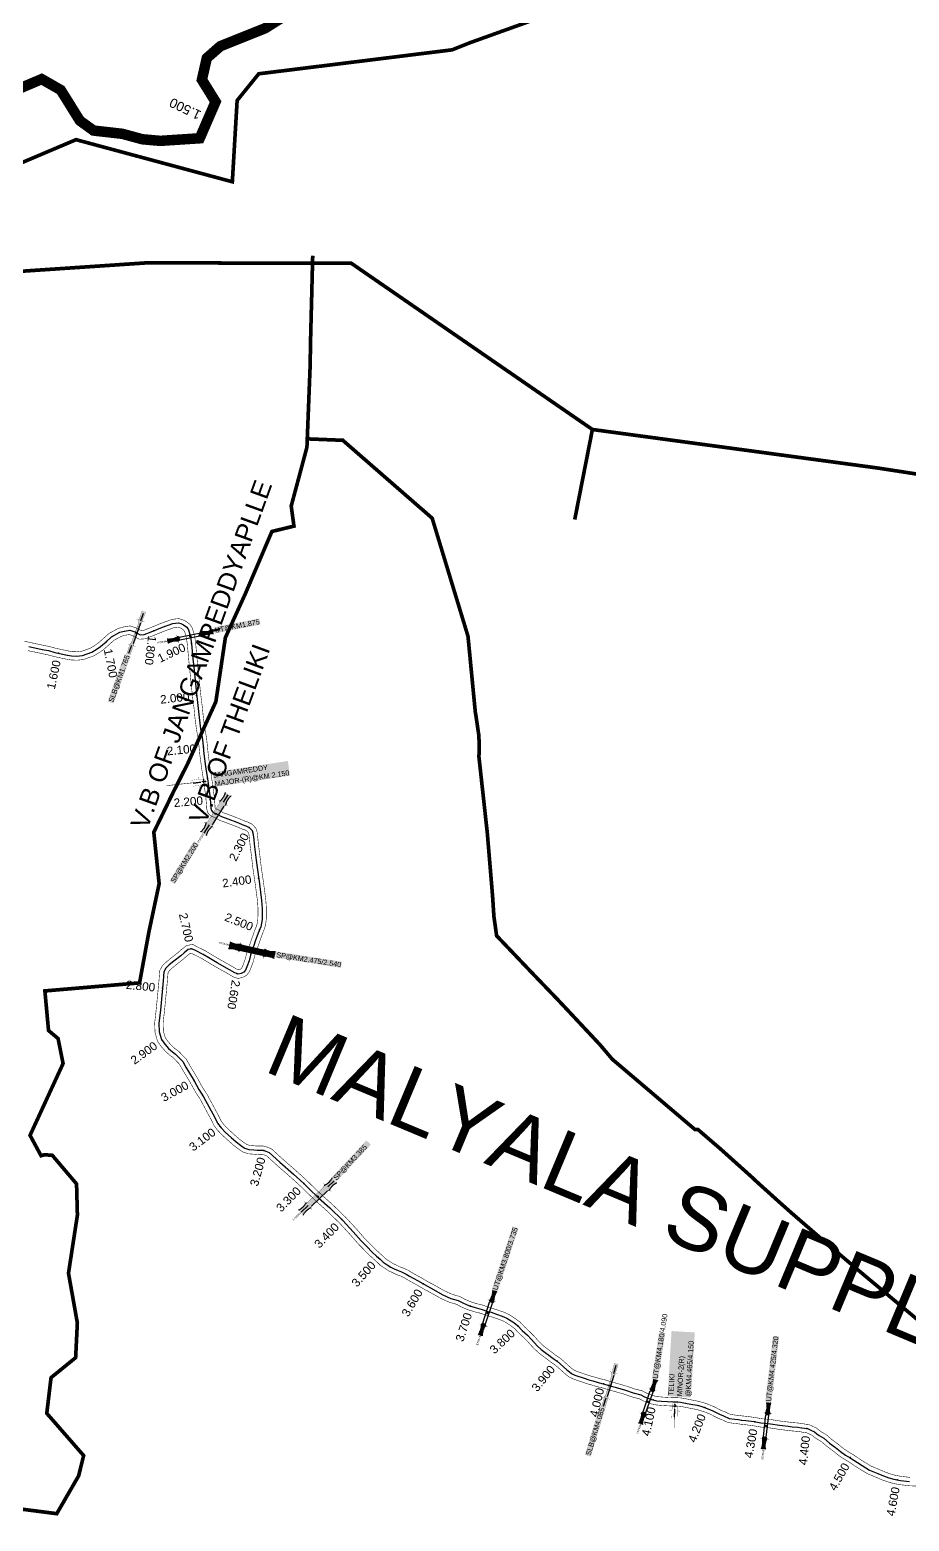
# Model space of a CAD drawing. Header units: inches. Extents: x 174104 to 230935, y 1583276 to 1631460.
# Drawn here: x 199096 to 200773, y 1624169 to 1627011 of the extents above; entities that cross this region are included whole.
import ezdxf
from ezdxf.enums import TextEntityAlignment as Align

# ---------------------------------------------------------------- set-up
doc = ezdxf.new("R2010")
doc.units = ezdxf.units.IN
doc.header["$LTSCALE"] = 15
doc.header["$MEASUREMENT"] = 0
doc.linetypes.add('ACAD_ISO02W100', pattern=[15, 12, -3])
doc.linetypes.add('HIDDEN2', pattern=[0.1875, 0.125, -0.0625])
for name, color, linetype in [('CANAL1', 7, 'Continuous'), ('CHANAGE', 1, 'Continuous'), ('CSMark', 72, 'Continuous'), ('POINT', 2, 'Continuous'), ('STRUCTURE', 5, 'Continuous'), ('text2', 7, 'Continuous'), ('Unknown_Line_Type', 7, 'Continuous'), ('VB', 72, 'Continuous'), ('VILLAGE BOUNDRY', 5, 'Continuous')]:
    doc.layers.add(name, color=color, linetype=linetype)
doc.styles.get("Standard").update_dxf_attribs({"font": 'arial.ttf'})
doc.dimstyles.get("Standard").update_dxf_attribs({"dimtxt": 0.18, "dimasz": 0.18, "dimexe": 0.18, "dimexo": 0.0625, "dimgap": 0.09, "dimtad": 0, "dimtih": 1, "dimtoh": 1, "dimdec": 4, "dimzin": 0, "dimdsep": 46, "dimtxsty": 'Standard', "dimcen": 0.09, "dimadec": 0, "dimazin": 0, "dimtfac": 1, "dimtdec": 4, "dimtofl": 0, "dimtmove": 0, "dimatfit": 3, "dimfxl": 1, "dimtolj": 1, "dimtzin": 0, "dimarcsym": 0})

# ---------------------------------------------------------------- blocks, each defined once
blk = doc.blocks.new('SP')
at = {"layer": 'STRUCTURE'}
h = blk.add_hatch(dxfattribs=at)
h.set_pattern_fill('DASH', color=256, scale=8, style=0)
edge = h.paths.add_edge_path()
edge.add_spline(control_points=[(769825.7, 1706742.1), (769825.3, 1706741.8), (769823.8, 1706740.8), (769820.9, 1706740.3), (769817, 1706739.7), (769811.4, 1706738.9), (769804, 1706739.7), (769798.4, 1706741), (769795.6, 1706741.6)], knot_values=[0, 0, 0, 0, 1.613557, 5.24513, 8.624976, 13.470124, 22.190216, 30.746377, 30.746377, 30.746377, 30.746377], degree=3, periodic=0)
edge.add_line((769795.6, 1706741.6), (769792.6, 1706739.6))
edge.add_line((769792.6, 1706739.6), (769732.6, 1706739.6))
edge.add_line((769732.6, 1706739.6), (769729.6, 1706741.6))
edge.add_spline(control_points=[(769729.6, 1706741.6), (769726.9, 1706740.9), (769721.3, 1706739.5), (769713.9, 1706738.5), (769708.3, 1706739.1), (769704.4, 1706739.6), (769701.5, 1706740), (769700, 1706741), (769699.5, 1706741.3)], knot_values=[0, 0, 0, 0, 8.556161, 17.276253, 22.121402, 25.501247, 29.13282, 30.746377, 30.746377, 30.746377, 30.746377], degree=3, periodic=0)
edge.add_line((769699.5, 1706741.3), (769699.5, 1706722.1))
edge.add_spline(control_points=[(769699.5, 1706722.1), (769700, 1706722.4), (769701.4, 1706723.4), (769704.3, 1706724), (769708.2, 1706724.5), (769713.8, 1706725.3), (769721.2, 1706724.5), (769726.8, 1706723.3), (769729.6, 1706722.6)], knot_values=[0, 0, 0, 0, 1.613557, 5.24513, 8.624976, 13.470124, 22.190216, 30.746377, 30.746377, 30.746377, 30.746377], degree=3, periodic=0)
edge.add_line((769729.6, 1706722.6), (769732.6, 1706724.6))
edge.add_line((769732.6, 1706724.6), (769792.6, 1706724.6))
edge.add_line((769792.6, 1706724.6), (769795.6, 1706722.6))
edge.add_spline(control_points=[(769795.6, 1706722.6), (769798.4, 1706723.3), (769803.9, 1706724.8), (769811.3, 1706725.8), (769817, 1706725.1), (769820.9, 1706724.7), (769823.8, 1706724.2), (769825.2, 1706723.3), (769825.7, 1706723)], knot_values=[0, 0, 0, 0, 8.556161, 17.276253, 22.121402, 25.501247, 29.13282, 30.746377, 30.746377, 30.746377, 30.746377], degree=3, periodic=0)
edge.add_line((769825.7, 1706723), (769825.7, 1706742.1))
h.paths.add_polyline_path([(769764.2, 1706732.1, -1), (769761.1, 1706732.1, -1)], flags=0)
h.paths.add_polyline_path([(769761.1, 1706732.1, 1), (769764.2, 1706732.1, 1)], flags=16)
at = {"layer": 'STRUCTURE', "const_width": 0.628}
for points in [[(769726.6, 1706747.6), (769726.6, 1706743.6), (769732.6, 1706739.6), (769792.6, 1706739.6), (769798.6, 1706743.6), (769798.6, 1706747.6)], [(769726.6, 1706716.6), (769726.6, 1706720.6), (769732.6, 1706724.6), (769792.6, 1706724.6), (769798.6, 1706720.6), (769798.6, 1706716.6)]]:
    blk.add_lwpolyline(points, dxfattribs=at)
at = {"layer": 'STRUCTURE', "color": 3}
blk.add_lwpolyline([(769732.6, 1706724.6), (769792.6, 1706724.6)], dxfattribs=at)
blk.add_lwpolyline([(769732.6, 1706724.6), (769792.6, 1706724.6)], dxfattribs=at)
at = {"layer": 'STRUCTURE', "color": 0}
blk.add_circle((769762.6, 1706732.1), 1.55, dxfattribs=at)
at = {"layer": 'STRUCTURE'}
for points in [[(769699.5, 1706741.3), (769700.9, 1706740.5), (769704.4, 1706739.6), (769707.8, 1706739.2), (769712.6, 1706738.8), (769721.3, 1706739.7), (769729.6, 1706741.6)], [(769825.7, 1706742.1), (769824.3, 1706741.3), (769820.8, 1706740.3), (769817.5, 1706739.8), (769812.7, 1706739.2), (769804, 1706739.9), (769795.6, 1706741.6)], [(769699.5, 1706722.1), (769700.9, 1706723), (769704.4, 1706724), (769707.7, 1706724.5), (769712.5, 1706725), (769721.2, 1706724.4), (769729.6, 1706722.6)], [(769825.7, 1706723), (769824.3, 1706723.8), (769820.8, 1706724.7), (769817.4, 1706725.1), (769812.6, 1706725.5), (769803.9, 1706724.6), (769795.6, 1706722.6)]]:
    blk.add_spline(points, degree=3, dxfattribs=at)
at = {"layer": 'STRUCTURE', "color": 0}
blk.add_text('STREAM', height=5, dxfattribs=at).set_placement((769684.3, 1706732.1), align=Align.MIDDLE_CENTER)
for points in [[(769727.4, 1706732.1), (769700.8, 1706732.1)], [(769824.4, 1706732.1), (769800.5, 1706732.1)]]:
    blk.add_leader(points, dimstyle='Standard', override={"dimasz": 10, "dimgap": 0.09, "dimtad": 0}, dxfattribs=at)
blk = doc.blocks.new('SLB')
at = {"layer": 'STRUCTURE'}
h = blk.add_hatch(dxfattribs=at)
h.set_pattern_fill('DOTS', color=6, scale=20, angle=320.3722, style=0)
h.set_pattern_definition([(320.372247934, (-159.4327, -72.9564), (1.2786241598, 0.5641323054), [0, -1.25])])
h.paths.add_polyline_path([(769699.5, 1706871.1), (769699.5, 1706861.1), (769729.1, 1706861.1), (769732.1, 1706863.1), (769792.1, 1706863.1), (769795.1, 1706861.1), (769824.7, 1706861.1), (769824.7, 1706871.1), (769795.1, 1706871.1), (769792.1, 1706869.1), (769732.1, 1706869.1), (769729.1, 1706871.1)])
at = {"layer": 'STRUCTURE', "color": 6, "linetype": 'ACAD_ISO02W100', "ltscale": 0.5, "const_width": 0.5}
for points in [[(769699.5, 1706871.1), (769729.1, 1706871.1)], [(769699.5, 1706861.1), (769729.1, 1706861.1)], [(769795.1, 1706871.1), (769824.7, 1706871.1)], [(769795.1, 1706861.1), (769824.7, 1706861.1)]]:
    blk.add_lwpolyline(points, dxfattribs=at)
at = {"layer": 'STRUCTURE', "color": 6, "const_width": 0.628}
for points in [[(769726.1, 1706877.1), (769726.1, 1706873.1), (769732.1, 1706869.1), (769792.1, 1706869.1), (769798.1, 1706873.1), (769798.1, 1706877.1)], [(769726.1, 1706855.1), (769726.1, 1706859.1), (769732.1, 1706863.1), (769792.1, 1706863.1), (769798.1, 1706859.1), (769798.1, 1706855.1)]]:
    blk.add_lwpolyline(points, dxfattribs=at)
at = {"layer": 'STRUCTURE', "color": 6}
blk.add_lwpolyline([(769732.1, 1706863.1), (769792.1, 1706863.1)], dxfattribs=at)
blk.add_lwpolyline([(769732.1, 1706863.1), (769792.1, 1706863.1)], dxfattribs=at)
at = {"layer": 'STRUCTURE', "color": 0}
blk.add_circle((769762.1, 1706866.1), 1.24, dxfattribs=at)
for points in [[(769703.8, 1706866), (769726.7, 1706866)], [(769818.6, 1706865.8), (769795.7, 1706865.8)]]:
    blk.add_leader(points, dimstyle='Standard', override={"dimasz": 10, "dimgap": 0.09, "dimtad": 0}, dxfattribs=at)
blk = doc.blocks.new('UT')
at = {"layer": 'STRUCTURE'}
h = blk.add_hatch(dxfattribs=at)
h.set_pattern_fill('DASH', color=150, scale=8, angle=-39.6278, style=0)
h.set_pattern_definition([(320.372247933, (-4370.464, -6260.8811), (1.40800153113, 0.132407282), [1, -1])])
h.paths.add_polyline_path([(765163, 1700681.9), (765165.6, 1700680.6), (765167.2, 1700680.3), (765169.1, 1700680), (765172.4, 1700679.6), (765176.4, 1700679.3), (765179.5, 1700679.5), (765183.1, 1700679.9), (765187.7, 1700680.9), (765188.9, 1700681.2), (765193.1, 1700682.2), (765196.1, 1700680.2), (765196.1, 1700672.2), (765193.1, 1700670.2), (765190.5, 1700670.8), (765188.1, 1700671.3), (765185.5, 1700671.8), (765183.6, 1700672.1), (765181, 1700672.5), (765180.3, 1700672.5), (765178.5, 1700672.6), (765176.7, 1700672.6), (765174.6, 1700672.5), (765172.5, 1700672.3), (765170.4, 1700672), (765168.5, 1700671.7), (765166.1, 1700671.2), (765165, 1700670.8), (765163, 1700669.7)])
h.paths.add_polyline_path([(765259.1, 1700682.2), (765256.1, 1700680.2), (765256.1, 1700672.2), (765259.1, 1700670.2), (765261.9, 1700671), (765264.4, 1700671.6), (765266.4, 1700672), (765269.1, 1700672.5), (765272.7, 1700673), (765276.1, 1700673.1), (765278.6, 1700672.9), (765281.2, 1700672.7), (765283.9, 1700672.3), (765286.4, 1700671.9), (765288, 1700671.3), (765289.2, 1700670.6), (765289.1, 1700682.7), (765287.6, 1700681.8), (765285.7, 1700681.2), (765283, 1700680.7), (765281.2, 1700680.4), (765276.7, 1700679.9), (765272.7, 1700679.9), (765268.7, 1700680.3), (765264.8, 1700681), (765261.2, 1700681.7)])
at = {"layer": 'STRUCTURE', "color": 150, "const_width": 0.628}
for points in [[(765190.1, 1700688.2), (765190.1, 1700684.2), (765196.1, 1700680.2), (765256.1, 1700680.2), (765262.1, 1700684.2), (765262.1, 1700688.2)], [(765190.1, 1700664.2), (765190.1, 1700668.2), (765196.1, 1700672.2), (765256.1, 1700672.2), (765262.1, 1700668.2), (765262.1, 1700664.2)]]:
    blk.add_lwpolyline(points, dxfattribs=at)
at = {"layer": 'STRUCTURE', "color": 150}
for points in [[(765196.1, 1700680.2), (765256.1, 1700680.2)], [(765196.1, 1700672.2), (765256.1, 1700672.2)], [(765196.1, 1700672.2), (765256.1, 1700672.2)]]:
    blk.add_lwpolyline(points, dxfattribs=at)
at = {"layer": 'STRUCTURE', "color": 0}
blk.add_circle((765226.1, 1700676.2), 1.89, dxfattribs=at)
at = {"layer": 'STRUCTURE', "color": 150}
for points in [[(765163, 1700681.9), (765164.4, 1700681.1), (765167.9, 1700680.2), (765171.2, 1700679.8), (765176.1, 1700679.4), (765184.7, 1700680.3), (765193.1, 1700682.2)], [(765289.1, 1700682.7), (765287.8, 1700681.9), (765284.3, 1700680.9), (765280.9, 1700680.4), (765276.1, 1700679.8), (765267.4, 1700680.5), (765259.1, 1700682.2)], [(765163, 1700669.7), (765164.3, 1700670.6), (765167.8, 1700671.6), (765171.2, 1700672.1), (765176, 1700672.6), (765184.7, 1700672), (765193.1, 1700670.2)], [(765289.2, 1700670.6), (765287.8, 1700671.4), (765284.2, 1700672.3), (765280.9, 1700672.7), (765276.1, 1700673.1), (765267.4, 1700672.2), (765259.1, 1700670.2)]]:
    blk.add_spline(points, degree=3, dxfattribs=at)
at = {"layer": 'STRUCTURE', "color": 0}
blk.add_text('STREAM', height=5, dxfattribs=at).set_placement((765148.2, 1700675.8), align=Align.MIDDLE_CENTER)
for points in [[(765190.9, 1700676), (765164.2, 1700675.8)], [(765289.3, 1700676.7), (765265.4, 1700676.4)]]:
    blk.add_leader(points, dimstyle='Standard', override={"dimasz": 10, "dimgap": 0.09, "dimtad": 0}, dxfattribs=at)
blk = doc.blocks.new('OT')
at = {"layer": 'STRUCTURE', "color": 190}
for points, const_width in [([(769751.4, 1706595.8), (769729.4, 1706595.8)], 0.5), ([(769751.4, 1706579), (769729.4, 1706579)], 0.5), ([(769775.2, 1706601.8), (769775.2, 1706597.8), (769769.2, 1706593.8), (769761.8, 1706593.8), (769754.4, 1706593.8), (769748.4, 1706597.8), (769748.4, 1706601.8)], 0.5), ([(769748.4, 1706573), (769748.4, 1706577), (769754.4, 1706581), (769761.8, 1706581), (769761.8, 1706581), (769761.8, 1706581), (769769.2, 1706581), (769775.2, 1706577), (769775.2, 1706573)], 0.5), ([(769761.8, 1706593.8), (769761.8, 1706581)], 2.5)]:
    blk.add_lwpolyline(points, dxfattribs=dict(at, const_width=const_width))
at = {"layer": 'STRUCTURE', "color": 0}
blk.add_circle((769761.8, 1706587.4), 1.87, dxfattribs=at)
blk.add_leader([(769732.6, 1706587.4), (769753.8, 1706587.4)], dimstyle='Standard', override={"dimasz": 10, "dimgap": 0.09, "dimtad": 0}, dxfattribs=at)

msp = doc.modelspace()

# ---------------------------------------------------------------- linework, layer by layer
at = {"color": 5, "const_width": 20, "elevation": 281.113}
msp.add_lwpolyline([(199577.746, 1627034.757), (199544.892, 1627013.991), (199489.548, 1626991.859), (199459.481, 1626979.823), (199433.708, 1626957.176), (199424.34, 1626915.897), (199450.426, 1626873.968), (199420.222, 1626804.403), (199344.967, 1626799.471), (199310.882, 1626802.512), (199272.516, 1626812.909), (199217.738, 1626819.12), (199191.612, 1626838.022), (199155.301, 1626896.285), (199118.925, 1626917.164), (199077.703, 1626899.695)], dxfattribs=at)
at = {"color": 5, "elevation": 281.113}
msp.add_lwpolyline([(199544.892, 1627013.991), (199489.548, 1626991.859), (199459.481, 1626979.823), (199433.708, 1626957.176), (199424.34, 1626915.897), (199450.426, 1626873.968), (199420.222, 1626804.403), (199344.967, 1626799.471), (199310.882, 1626802.512), (199272.516, 1626812.909), (199217.738, 1626819.12), (199191.612, 1626838.022), (199155.301, 1626896.285), (199118.925, 1626917.164), (199077.703, 1626899.695)], dxfattribs=at)
at = {"color": 3}
for p in [(199493.00374, 1626993.24095, 281.113), (199449.0457, 1626970.6534, 281.113), (199427.16099, 1626928.32735, 281.113), (199105.41161, 1626911.43731, 281.113), (199149.56048, 1626899.57993, 281.113), (199178.24594, 1626859.46859, 281.113), (199444.01942, 1626884.26554, 281.113), (199435.34286, 1626839.22894, 281.113), (199211.64744, 1626823.52648, 281.113), (199259.95008, 1626814.33379, 281.113), (199308.56917, 1626803.13877, 281.113), (199408.21468, 1626803.61607, 281.113), (199358.32171, 1626800.34623, 281.113)]:
    msp.add_point(p, dxfattribs=at)
at = {"layer": 'CANAL1', "color": 200, "const_width": 1}
for points in [[(199085.79459, 1625846.2615), (199096.36926, 1625843.72394), (199121.4334, 1625838.45688), (199133.60296, 1625835.92354), (199146.11476, 1625832.56455), (199168.73733, 1625827.71376), (199176.87549, 1625826.36189), (199185.95982, 1625825.94172), (199195.04283, 1625826.92901), (199211.40443, 1625832.78743), (199218.43586, 1625836.93662), (199226.15438, 1625842.12351), (199236.27996, 1625851.11536), (199247.6125, 1625861.18184), (199265.19193, 1625870.59783), (199273.2674, 1625872.71359), (199273.93167, 1625873.09858), (199287.56204, 1625875.32035), (199299.53664, 1625871.10776), (199308.44767, 1625866.20539), (199312.47132, 1625866.50804), (199324.76617, 1625871.26697), (199346.60892, 1625880.25773), (199366.68364, 1625887.34574), (199373.2673, 1625888.4996), (199380.36746, 1625889.07653), (199386.63702, 1625887.294), (199393.14101, 1625884.48534), (199401.53045, 1625878.19745), (199406.15808, 1625871.07699), (199410.56718, 1625856.10145), (199412.44696, 1625841.7565), (199415.12235, 1625812.99891), (199417.26313, 1625791.54014), (199419.86798, 1625765.46159), (199422.42819, 1625741.9684), (199425.38789, 1625718.63101), (199427.04152, 1625701.36869), (199429.83611, 1625680.45313), (199432.8089, 1625664.40947), (199434.14372, 1625653.53484), (199436.19108, 1625632.56892), (199439.35789, 1625608.56585), (199443.0028, 1625585.30821), (199447.55759, 1625552.31911), (199449.3397, 1625532.41617), (199449.51106, 1625529.18312), (199449.89507, 1625527.37588), (199450.26004, 1625526.99589), (199452.09219, 1625526.10718), (199455.83597, 1625524.76006), (199465.32794, 1625519.26327), (199476.60683, 1625515.24651), (199494.17291, 1625508.55455), (199506.92607, 1625503.13503), (199511.30975, 1625501.84731), (199515.62375, 1625499.67179), (199519.50673, 1625497.66407), (199523.51047, 1625493.69822), (199527.57883, 1625489.35938), (199529.56829, 1625482.7089), (199531.13489, 1625469.44099), (199531.97356, 1625460.29036), (199535.73834, 1625430.11391), (199537.44104, 1625415.6987), (199541.99534, 1625384.91269), (199546.2128, 1625352.91472), (199547.33873, 1625336.9147), (199547.17198, 1625323.68604), (199546.99141, 1625315.50541), (199546.0164, 1625307.56063), (199544.07455, 1625299.54587), (199539.19102, 1625287.20068), (199533.77059, 1625271.70638), (199531.058, 1625263.76304), (199527.7448, 1625255.59223), (199524.78851, 1625245.85945), (199522.03061, 1625234.79563), (199517.4782, 1625222.63295), (199514.13792, 1625215.17459), (199509.19717, 1625209.25427), (199502.10107, 1625205.55157), (199493.1385, 1625203.56712), (199483.54655, 1625206.86776), (199473.19371, 1625213.07456), (199449.46152, 1625226.39374), (199433.47355, 1625235.85907), (199423.05536, 1625242.22946), (199408.26537, 1625249.43932), (199404.14167, 1625251.71629), (199401.75568, 1625251.17458), (199395.66163, 1625246.39709), (199389.39267, 1625240.79634), (199375.90618, 1625230.17271), (199367.45319, 1625223.22482), (199361.97705, 1625218.09873), (199359.73012, 1625214.05098), (199358.52641, 1625198.57702), (199353.10215, 1625142.41648), (199350.36196, 1625117.97251), (199350.90765, 1625103.06036), (199354.54948, 1625090.64167), (199359.73028, 1625083.48899), (199366.41906, 1625075.81848), (199373.16523, 1625069.74367), (199379.46885, 1625065.36449), (199394.49985, 1625049.84044), (199400.79076, 1625038.6587), (199416.28869, 1625012.76719), (199425.35619, 1624996.29879), (199434.49607, 1624982.21889), (199445.2333, 1624962.20602), (199455.82443, 1624942.59382), (199460.93451, 1624932.17183), (199466.91208, 1624924.24775), (199474.96263, 1624916.10354), (199485.58138, 1624906.31534), (199494.6926, 1624898.27225), (199502.64678, 1624892.33173), (199507.36217, 1624888.87947), (199509.92995, 1624887.29237), (199515.62033, 1624885.35192), (199523.94325, 1624884.71597), (199530.05944, 1624884.18865), (199536.6711, 1624884.49265), (199541.454, 1624884.27824), (199549.05438, 1624882.14025), (199556.84841, 1624878.98547), (199578.39399, 1624859.31518), (199604.25714, 1624836.73516), (199623.87956, 1624818.97206), (199633.11532, 1624809.90944), (199652.87169, 1624790.93087), (199673.87992, 1624772.18465), (199698.83978, 1624747.97093), (199719.0123, 1624726.17161), (199733.65606, 1624709.23749), (199744.29263, 1624698.45117), (199754.54995, 1624687.94894), (199762.62436, 1624680.6452), (199769.42109, 1624674.61057), (199774.71168, 1624669.33937), (199782.0429, 1624664.69489), (199788.17835, 1624660.49788), (199794.14976, 1624657.80506), (199801.49376, 1624654.20151), (199808.2173, 1624651.77835), (199817.68056, 1624647.47464), (199824.52101, 1624643.18651), (199830.78204, 1624639.70897), (199840.53582, 1624634.40693), (199857.21415, 1624624.60672), (199863.72529, 1624621.38279), (199887.3448, 1624608.06256), (199901.93387, 1624601.51082), (199916.07206, 1624597.59373), (199926.48797, 1624591.82132), (199937.09804, 1624587.36315), (199947.42092, 1624584.0366), (199961.19018, 1624580.74346), (199970.41084, 1624577.08154), (199977.90214, 1624575.08065), (199988.33659, 1624571.76987), (200000.00122, 1624567.64833), (200009.8204, 1624563.37447), (200023.61276, 1624554.26717), (200031.37731, 1624548.38447), (200040.74906, 1624538.43953), (200050.55162, 1624529.30955), (200057.69935, 1624522.02187), (200064.14428, 1624514.80202), (200069.42408, 1624509.20587), (200076.37788, 1624502.80647), (200083.2949, 1624497.32131), (200090.82671, 1624491.91611), (200098.83394, 1624485.61566), (200106.20123, 1624480.67648), (200113.36051, 1624474.88107), (200119.37657, 1624469.4716), (200125.25144, 1624464.10697), (200130.06787, 1624460.06017), (200133.09343, 1624457.85), (200138.73614, 1624455.10752), (200155.459, 1624449.27221), (200164.32753, 1624446.35563), (200172.1506, 1624444.24112), (200182.05729, 1624441.21767), (200193.82263, 1624438.48062), (200206.94835, 1624434.31572), (200214.51877, 1624432.32761), (200234.61615, 1624426.5997), (200248.71931, 1624421.58604), (200264.22778, 1624417.67421), (200271.82649, 1624413.55669), (200283.59767, 1624408.78726), (200292.81638, 1624406.84479), (200301.11947, 1624406.00396), (200312.71028, 1624405.26004), (200323.30913, 1624404.75953), (200331.92914, 1624404.63033), (200337.80975, 1624404.31358), (200347.84449, 1624402.42436), (200357.91587, 1624400.40462), (200370.23693, 1624398.01618), (200377.61667, 1624396.05428), (200385.45018, 1624393.63818), (200400.67847, 1624387.72279), (200408.72385, 1624383.39832), (200414.2378, 1624380.56903), (200422.2163, 1624377.43067), (200431.73981, 1624372.95617), (200441.30694, 1624371.5917), (200448.1137, 1624370.93683), (200453.26999, 1624370.15657), (200462.1712, 1624369.23665), (200478.45773, 1624367.05805), (200490.97595, 1624364.79222), (200509.52932, 1624363.01946), (200526.97118, 1624360.24959), (200532.30432, 1624359.53066), (200542.91253, 1624358.36096), (200550.31037, 1624357.38376), (200561.13527, 1624356.45448), (200568.79188, 1624355.48128), (200574.41812, 1624354.3694), (200581.38648, 1624353.61054), (200588.49905, 1624350.35879), (200596.36715, 1624346.69035), (200601.63256, 1624342.45719), (200605.3511, 1624339.64991), (200614.66469, 1624334.13265), (200626.0531, 1624324.46587), (200637.38758, 1624316.07991), (200646.53161, 1624308.6734), (200655.75937, 1624302.17967), (200664.72192, 1624297.09062), (200678.47421, 1624287.71997), (200687.21147, 1624282.31445), (200701.02184, 1624274.01737), (200716.00834, 1624267.83523), (200727.06692, 1624262.99679), (200736.31833, 1624259.76186), (200745.19721, 1624257.15397), (200757.32021, 1624254.87421), (200774.18979, 1624252.91432)], [(199092.85661, 1625828.11263), (199118.15778, 1625822.79576), (199129.89526, 1625820.35237), (199142.36078, 1625817.0058), (199165.74749, 1625811.99117), (199175.18901, 1625810.42278), (199186.45764, 1625809.90159), (199198.65398, 1625811.22728), (199218.22783, 1625818.23588), (199226.97096, 1625823.39513), (199235.97287, 1625829.44446), (199246.90406, 1625839.15173), (199256.82885, 1625847.96774), (199271.078, 1625855.59994), (199279.38461, 1625857.77625), (199286.10508, 1625858.8717), (199292.9813, 1625856.45269), (199304.9037, 1625849.89362), (199316.03571, 1625850.73094), (199330.69963, 1625856.40686), (199352.32118, 1625865.30658), (199370.75614, 1625871.81562), (199375.30059, 1625872.61208), (199378.77712, 1625872.89457), (199381.25468, 1625872.19016), (199385.0599, 1625870.54693), (199389.66222, 1625867.09749), (199391.46931, 1625864.31694), (199394.86533, 1625852.78238), (199396.54358, 1625839.97537), (199399.19608, 1625811.46368), (199401.34216, 1625789.95183), (199403.95435, 1625763.79975), (199406.53762, 1625740.09506), (199409.48418, 1625716.86122), (199411.1429, 1625699.5457), (199414.03045, 1625677.9345), (199416.98764, 1625661.97501), (199418.23874, 1625651.7824), (199420.29313, 1625630.74448), (199423.52075, 1625606.28048), (199427.17313, 1625582.97521), (199431.65553, 1625550.51043), (199433.37752, 1625531.2789), (199433.59985, 1625527.08412), (199435.19331, 1625519.58494), (199440.70269, 1625513.84886), (199445.8746, 1625511.34015), (199449.06386, 1625510.19256), (199458.57872, 1625504.68252), (199471.07423, 1625500.23248), (199488.19391, 1625493.71058), (199501.52429, 1625488.04577), (199505.40435, 1625486.906), (199508.34699, 1625485.42204), (199509.98499, 1625484.57511), (199512.04083, 1625482.53872), (199513.32988, 1625481.16396), (199513.84149, 1625479.45371), (199515.22075, 1625467.77246), (199516.06424, 1625458.56935), (199519.85494, 1625428.18508), (199521.57899, 1625413.5891), (199526.14907, 1625382.69643), (199530.28642, 1625351.30627), (199531.33164, 1625336.45316), (199531.17421, 1625323.96343), (199531.01298, 1625316.65931), (199530.24831, 1625310.42844), (199528.78669, 1625304.39579), (199524.19462, 1625292.78739), (199518.64839, 1625276.93348), (199516.06176, 1625269.35899), (199512.64565, 1625260.93439), (199509.36149, 1625250.12222), (199506.72622, 1625239.55033), (199502.66996, 1625228.71321), (199500.43836, 1625223.73036), (199498.96127, 1625221.96042), (199496.57579, 1625220.71569), (199494.08147, 1625220.16341), (199490.33681, 1625221.45197), (199481.22428, 1625226.91517), (199457.45348, 1625240.25602), (199441.72289, 1625249.56898), (199430.75168, 1625256.27752), (199415.64266, 1625263.64289), (199406.54144, 1625268.66829), (199394.71077, 1625265.98232), (199385.38532, 1625258.67154), (199379.10246, 1625253.05837), (199365.87491, 1625242.63871), (199356.89531, 1625235.25799), (199349.20781, 1625228.06188), (199344.04871, 1625218.76801), (199342.58618, 1625199.96668), (199337.18806, 1625144.0769), (199334.32922, 1625118.57449), (199334.99148, 1625100.47685), (199339.97264, 1625083.49102), (199347.19624, 1625073.51803), (199354.99475, 1625064.57491), (199363.20817, 1625057.17886), (199369.05912, 1625053.11416), (199381.56815, 1625040.1948), (199386.9517, 1625030.62584), (199402.41196, 1625004.79727), (199411.62004, 1624988.07355), (199420.71249, 1624974.06671), (199431.14463, 1624954.6225), (199441.59675, 1624935.26769), (199447.24112, 1624923.75604), (199454.78215, 1624913.75937), (199463.84502, 1624904.59107), (199474.86363, 1624894.43428), (199484.59434, 1624885.84433), (199493.13369, 1624879.46678), (199498.41653, 1624875.59908), (199503.0552, 1624872.732), (199512.97417, 1624869.34956), (199514.1286, 1624869.41926), (199522.64654, 1624868.76841), (199529.73831, 1624868.15698), (199536.68029, 1624868.47617), (199538.8959, 1624868.37685), (199543.8707, 1624866.97744), (199548.18227, 1624865.23224), (199567.73738, 1624847.37918), (199593.62599, 1624824.77692), (199612.90316, 1624807.32636), (199621.96978, 1624798.42971), (199641.9995, 1624779.18855), (199662.97844, 1624760.46847), (199687.38938, 1624736.78726), (199707.08597, 1624715.50226), (199721.89597, 1624698.37588), (199732.87312, 1624687.2442), (199743.44951, 1624676.41527), (199751.94599, 1624668.72975), (199758.45405, 1624662.95143), (199764.66406, 1624656.76417), (199773.24206, 1624651.32983), (199780.31191, 1624646.49365), (199787.3352, 1624643.32647), (199795.2383, 1624639.44859), (199802.18317, 1624636.94566), (199810.08597, 1624633.35162), (199816.38171, 1624629.40495), (199823.07673, 1624625.68636), (199832.66002, 1624620.477), (199849.6017, 1624610.52204), (199856.24031, 1624607.235), (199880.1226, 1624593.76658), (199896.4892, 1624586.41657), (199909.97386, 1624582.68055), (199919.49062, 1624577.40643), (199931.53501, 1624572.34559), (199943.09993, 1624568.61879), (199956.35174, 1624565.44941), (199965.37642, 1624561.86532), (199973.41587, 1624559.71803), (199983.25056, 1624556.59754), (199994.13591, 1624552.75135), (200002.16227, 1624549.25783), (200014.36375, 1624541.20101), (200020.6497, 1624536.43854), (200029.46248, 1624527.08677), (200039.38203, 1624517.84782), (200046.01343, 1624511.0866), (200052.35504, 1624503.98248), (200058.17381, 1624497.81506), (200065.97579, 1624490.6351), (200073.65424, 1624484.54613), (200081.21068, 1624479.12326), (200089.4185, 1624472.66498), (200096.69369, 1624467.78754), (200102.97105, 1624462.70604), (200108.63293, 1624457.61505), (200114.70618, 1624452.06926), (200120.19121, 1624447.4607), (200124.81161, 1624444.08549), (200132.58253, 1624440.30867), (200150.32364, 1624434.11804), (200159.73753, 1624431.02211), (200167.72682, 1624428.86267), (200177.90465, 1624425.75647), (200189.58381, 1624423.03948), (200202.49391, 1624418.94299), (200210.29355, 1624416.89469), (200229.73873, 1624411.35265), (200244.07262, 1624406.25697), (200258.36908, 1624402.65085), (200264.98964, 1624399.06337), (200278.90725, 1624393.42425), (200290.3539, 1624391.01233), (200299.8006, 1624390.05569), (200311.82045, 1624389.28423), (200322.81175, 1624388.76519), (200331.37875, 1624388.63678), (200335.89094, 1624388.39374), (200344.79123, 1624386.7181), (200354.82036, 1624384.70683), (200366.65489, 1624382.4127), (200373.20172, 1624380.67224), (200380.18893, 1624378.51716), (200393.96894, 1624373.16435), (200401.28338, 1624369.23276), (200407.64095, 1624365.97061), (200415.87938, 1624362.73), (200427.10654, 1624357.45507), (200439.41028, 1624355.7003), (200446.14917, 1624355.05196), (200451.24951, 1624354.28016), (200460.2877, 1624353.34609), (200475.97086, 1624351.2482), (200488.78631, 1624348.92857), (200507.51172, 1624347.13937), (200524.64737, 1624344.41812), (200530.35848, 1624343.64825), (200540.98787, 1624342.47621), (200548.57757, 1624341.47367), (200559.44158, 1624340.54102), (200566.22913, 1624339.67829), (200571.99649, 1624338.53852), (200577.08466, 1624337.98442), (200581.79208, 1624335.83226), (200587.85108, 1624333.0073), (200591.79751, 1624329.83454), (200596.42566, 1624326.34055), (200605.34388, 1624321.05751), (200616.1068, 1624311.92167), (200627.58939, 1624303.42612), (200636.88128, 1624295.89984), (200647.18517, 1624288.64883), (200656.2529, 1624283.50005), (200669.75622, 1624274.29905), (200678.88219, 1624268.65305), (200693.81082, 1624259.68413), (200709.75018, 1624253.10892), (200721.21116, 1624248.09442), (200731.4201, 1624244.52467), (200741.45489, 1624241.57727), (200754.91552, 1624239.04597), (200772.88624, 1624236.95815), (200792.44185, 1624236.03112)]]:
    msp.add_lwpolyline(points, dxfattribs=at)
at = {"layer": 'CANAL1', "color": 1, "linetype": 'HIDDEN2', "ltscale": 4, "const_width": 1}
msp.add_lwpolyline([(199094.61294, 1625835.91828), (199119.79559, 1625830.62632), (199131.74911, 1625828.13796), (199144.23777, 1625824.78518), (199167.24241, 1625819.85247), (199176.03225, 1625818.39233), (199186.20873, 1625817.92165), (199196.8484, 1625819.07814), (199214.81613, 1625825.51165), (199222.70341, 1625830.16588), (199231.06362, 1625835.78398), (199241.59201, 1625845.13354), (199252.22068, 1625854.57479), (199268.13496, 1625863.09888), (199276.34225, 1625865.24917), (199276.67052, 1625865.43943), (199286.83356, 1625867.09603), (199296.25897, 1625863.78023), (199306.67569, 1625858.04951), (199314.25352, 1625858.61949), (199327.7329, 1625863.83692), (199349.46505, 1625872.78215), (199368.71989, 1625879.58068), (199374.28394, 1625880.55584), (199379.57229, 1625880.98555), (199383.94585, 1625879.74208), (199389.10046, 1625877.51614), (199395.59634, 1625872.64747), (199398.8137, 1625867.69697), (199402.71625, 1625854.44191), (199404.49527, 1625840.86593), (199407.15922, 1625812.2313), (199409.30265, 1625790.74599), (199411.91116, 1625764.63067), (199414.48291, 1625741.03173), (199417.43603, 1625717.74611), (199419.09221, 1625700.45719), (199421.93328, 1625679.19381), (199424.89827, 1625663.19224), (199426.19123, 1625652.65862), (199428.2421, 1625631.6567), (199431.43932, 1625607.42316), (199435.08796, 1625584.14171), (199439.60656, 1625551.41477), (199441.35861, 1625531.84753), (199441.55546, 1625528.13362), (199442.54419, 1625523.48041), (199445.48137, 1625520.42237), (199448.98339, 1625518.72367), (199452.44991, 1625517.47631), (199461.95333, 1625511.9729), (199473.84053, 1625507.73949), (199491.18341, 1625501.13257), (199504.22518, 1625495.5904), (199508.35705, 1625494.37665), (199511.98537, 1625492.54691), (199514.74586, 1625491.11959), (199517.77565, 1625488.11847), (199520.45435, 1625485.26167), (199521.70489, 1625481.08131), (199523.17782, 1625468.60673), (199524.0189, 1625459.42985), (199527.79664, 1625429.1495), (199529.51001, 1625414.6439), (199534.0722, 1625383.80456), (199538.24961, 1625352.11049), (199539.33519, 1625336.68393), (199539.17309, 1625323.82473), (199539.0022, 1625316.08236), (199538.13235, 1625308.99453), (199536.43062, 1625301.97083), (199531.69282, 1625289.99404), (199526.20949, 1625274.31993), (199523.55988, 1625266.56101), (199520.19523, 1625258.26331), (199517.075, 1625247.99083), (199514.37842, 1625237.17298), (199510.07408, 1625225.67308), (199507.28814, 1625219.45247), (199504.07922, 1625215.60734), (199499.33843, 1625213.13363), (199493.60999, 1625211.86526), (199486.94168, 1625214.15986), (199477.209, 1625219.99487), (199453.4575, 1625233.32488), (199437.59822, 1625242.71403), (199426.90352, 1625249.25349), (199411.95401, 1625256.5411), (199405.34156, 1625260.19229), (199398.23322, 1625258.57845), (199390.52347, 1625252.53431), (199384.24757, 1625246.92735), (199370.89054, 1625236.40571), (199362.17425, 1625229.24141), (199355.59243, 1625223.08031), (199351.88941, 1625216.40949), (199350.5563, 1625199.27185), (199345.1451, 1625143.24669), (199342.34559, 1625118.2735), (199342.94956, 1625101.7686), (199347.26106, 1625087.06634), (199353.46326, 1625078.50351), (199360.7069, 1625070.1967), (199368.1867, 1625063.46126), (199374.26398, 1625059.23932), (199388.034, 1625045.01762), (199393.87123, 1625034.64227), (199409.35032, 1625008.78223), (199418.48811, 1624992.18617), (199427.60428, 1624978.1428), (199438.18896, 1624958.41426), (199448.71059, 1624938.93076), (199454.08781, 1624927.96393), (199460.84712, 1624919.00356), (199469.40383, 1624910.34731), (199480.2225, 1624900.37481), (199489.64347, 1624892.05829), (199497.89023, 1624885.89925), (199502.88935, 1624882.23927), (199506.49258, 1624880.01219), (199514.06489, 1624877.42998), (199514.1926, 1624877.43769), (199523.2949, 1624876.74219), (199529.89887, 1624876.17282), (199536.6757, 1624876.48441), (199540.17495, 1624876.32754), (199546.46254, 1624874.55884), (199552.51534, 1624872.10886), (199573.06569, 1624853.34718), (199598.94157, 1624830.75604), (199618.39136, 1624813.14921), (199627.54255, 1624804.16958), (199647.4356, 1624785.05971), (199668.42918, 1624766.32656), (199693.11458, 1624742.3791), (199713.04914, 1624720.83693), (199727.77602, 1624703.80668), (199738.58287, 1624692.84769), (199748.99973, 1624682.1821), (199757.28518, 1624674.68748), (199763.93757, 1624668.781), (199769.68787, 1624663.05177), (199777.64248, 1624658.01236), (199784.24513, 1624653.49577), (199790.74248, 1624650.56576), (199798.36603, 1624646.82505), (199805.20024, 1624644.36201), (199813.88327, 1624640.41313), (199820.45136, 1624636.29573), (199826.92938, 1624632.69767), (199836.59792, 1624627.44197), (199853.40793, 1624617.56438), (199859.9828, 1624614.3089), (199883.7337, 1624600.91457), (199899.21153, 1624593.96369), (199913.02296, 1624590.13714), (199922.9893, 1624584.61387), (199934.31652, 1624579.85437), (199945.26043, 1624576.32769), (199958.77096, 1624573.09643), (199967.89363, 1624569.47343), (199975.659, 1624567.39934), (199985.79358, 1624564.18371), (199997.06856, 1624560.19984), (200005.99134, 1624556.31615), (200018.98825, 1624547.73409), (200026.01351, 1624542.4115), (200035.10577, 1624532.76315), (200044.96682, 1624523.57868), (200051.85639, 1624516.55423), (200058.24966, 1624509.39225), (200063.79894, 1624503.51047), (200071.17684, 1624496.72078), (200078.47457, 1624490.93372), (200086.01869, 1624485.51969), (200094.12622, 1624479.14032), (200101.44746, 1624474.23201), (200108.16578, 1624468.79355), (200114.00475, 1624463.54333), (200119.97881, 1624458.08811), (200125.12954, 1624453.76044), (200128.95252, 1624450.96774), (200135.65934, 1624447.7081), (200152.89132, 1624441.69512), (200162.03253, 1624438.68887), (200169.93871, 1624436.5519), (200179.98097, 1624433.48707), (200191.70322, 1624430.76005), (200204.72113, 1624426.62936), (200212.40616, 1624424.61115), (200232.17744, 1624418.97618), (200246.39597, 1624413.92151), (200261.29843, 1624410.16253), (200268.40807, 1624406.31003), (200281.25246, 1624401.10576), (200291.58514, 1624398.92856), (200300.46004, 1624398.02982), (200312.26537, 1624397.27214), (200323.06044, 1624396.76236), (200331.65395, 1624396.63355), (200336.85035, 1624396.35366), (200346.31786, 1624394.57123), (200356.36811, 1624392.55573), (200368.44591, 1624390.21444), (200375.4092, 1624388.36326), (200382.81955, 1624386.07767), (200397.3237, 1624380.44357), (200405.00362, 1624376.31554), (200410.93937, 1624373.26982), (200419.04784, 1624370.08033), (200429.42318, 1624365.20562), (200440.35861, 1624363.646), (200447.13144, 1624362.99439), (200452.25975, 1624362.21836), (200461.22945, 1624361.29137), (200477.2143, 1624359.15312), (200489.88113, 1624356.86039), (200508.52052, 1624355.07942), (200525.80927, 1624352.33385), (200531.3314, 1624351.58946), (200541.9502, 1624350.41858), (200549.44397, 1624349.42871), (200560.28842, 1624348.49775), (200567.5105, 1624347.57979), (200573.2073, 1624346.45396), (200579.23557, 1624345.79748), (200585.14557, 1624343.09553), (200592.10912, 1624339.84883), (200596.71504, 1624336.14587), (200600.88838, 1624332.99523), (200610.00429, 1624327.59508), (200621.07995, 1624318.19377), (200632.48849, 1624309.75301), (200641.70645, 1624302.28662), (200651.47227, 1624295.41425), (200660.48741, 1624290.29534), (200674.11522, 1624281.00951), (200683.04683, 1624275.48375), (200697.41633, 1624266.85075), (200712.87926, 1624260.47208), (200724.13904, 1624255.5456), (200733.86922, 1624252.14327), (200743.32605, 1624249.36562), (200756.11786, 1624246.96009), (200773.53802, 1624244.93624)], dxfattribs=at)
for points, elevation in [([(199431, 1625579), (199357.19196, 1625570.91996)], 135), ([(200326, 1624392), (200325.21838, 1624347.50532)], 142)]:
    msp.add_lwpolyline(points, dxfattribs=dict(at, elevation=elevation))
at = {"layer": 'POINT'}
for p in [(199299, 1625862, 133), (199402.43216, 1625855.40685), (199431, 1625579, 135), (199451, 1625517, 136), (199519.93658, 1625257.41177), (199645, 1624788, 138), (199969, 1624566, 139), (200202, 1624428, 140), (200275, 1624397, 141), (200326, 1624392, 142), (200500, 1624351, 143)]:
    msp.add_point(p, dxfattribs=at)
at = {"layer": 'text2', "color": 3}
for p in [(199332.78194, 1625865.91517), (199242.20844, 1625845.6811), (199404.3512, 1625841.96539), (199150.64025, 1625823.41234), (199414.32657, 1625742.46626), (199427.10265, 1625643.32521), (199440.2513, 1625544.21416), (199514.28732, 1625491.35668), (199532.44292, 1625394.81815), (199534.05387, 1625295.96259), (199403.55336, 1625259.78631), (199491.13206, 1625212.71793), (199349.19004, 1625185.12626), (199347.82337, 1625086.29001), (199409.37905, 1625008.73005), (199458.68013, 1624921.8762), (199542.15103, 1624875.77167), (199618.80492, 1624812.7434), (199691.42395, 1624744.01919), (199760.50624, 1624671.82759), (199846.33052, 1624621.72308), (199936.41749, 1624579.17733), (200027.55923, 1624540.77125), (200101.63226, 1624474.08242), (200189.8862, 1624431.18276), (200284.74397, 1624400.37006), (200383.29158, 1624385.89431), (200478.39271, 1624358.93983), (200577.49159, 1624345.9874), (200659.99995, 1624290.57212), (200749.71519, 1624248.16413)]:
    msp.add_point(p, dxfattribs=at)
at = {"layer": 'Unknown_Line_Type', "color": 2}
msp.add_lwpolyline([(199094.613, 1625835.918), (199119.796, 1625830.626), (199131.749, 1625828.138), (199144.238, 1625824.785), (199167.242, 1625819.852), (199176.032, 1625818.392), (199186.209, 1625817.922), (199196.848, 1625819.078), (199214.816, 1625825.512), (199222.703, 1625830.166), (199231.064, 1625835.784), (199241.592, 1625845.134), (199252.221, 1625854.575), (199268.135, 1625863.099), (199276.342, 1625865.249), (199276.671, 1625865.439), (199286.834, 1625867.096), (199296.259, 1625863.78), (199306.676, 1625858.05), (199314.254, 1625858.619), (199327.733, 1625863.837), (199349.465, 1625872.782), (199368.72, 1625879.581), (199374.284, 1625880.556), (199379.572, 1625880.986), (199383.946, 1625879.742), (199389.1, 1625877.516), (199395.596, 1625872.647), (199398.814, 1625867.697), (199402.716, 1625854.442), (199404.495, 1625840.866), (199407.159, 1625812.231), (199409.303, 1625790.746), (199411.911, 1625764.631), (199414.483, 1625741.032), (199417.436, 1625717.746), (199419.092, 1625700.457), (199421.933, 1625679.194), (199424.898, 1625663.192), (199426.191, 1625652.659), (199428.242, 1625631.657), (199431.439, 1625607.423), (199435.088, 1625584.142), (199439.607, 1625551.415), (199441.359, 1625531.848), (199441.555, 1625528.134), (199442.544, 1625523.48), (199445.481, 1625520.422), (199448.983, 1625518.724), (199452.45, 1625517.476), (199461.953, 1625511.973), (199473.841, 1625507.739), (199491.183, 1625501.133), (199504.225, 1625495.59), (199508.357, 1625494.377), (199511.985, 1625492.547), (199514.746, 1625491.12), (199517.776, 1625488.118), (199520.454, 1625485.262), (199521.705, 1625481.081), (199523.178, 1625468.607), (199524.019, 1625459.43), (199527.797, 1625429.149), (199529.51, 1625414.644), (199534.072, 1625383.805), (199538.25, 1625352.11), (199539.335, 1625336.684), (199539.173, 1625323.825), (199539.002, 1625316.082), (199538.132, 1625308.995), (199536.431, 1625301.971), (199531.693, 1625289.994), (199526.209, 1625274.32), (199523.56, 1625266.561), (199520.195, 1625258.263), (199517.075, 1625247.991), (199514.378, 1625237.173), (199510.074, 1625225.673), (199507.288, 1625219.452), (199504.079, 1625215.607), (199499.338, 1625213.134), (199493.61, 1625211.865), (199486.942, 1625214.16), (199477.209, 1625219.995), (199453.458, 1625233.325), (199437.598, 1625242.714), (199426.904, 1625249.253), (199411.954, 1625256.541), (199405.342, 1625260.192), (199398.233, 1625258.578), (199390.523, 1625252.534), (199384.248, 1625246.927), (199370.891, 1625236.406), (199362.174, 1625229.241), (199355.592, 1625223.08), (199351.889, 1625216.409), (199350.556, 1625199.272), (199345.145, 1625143.247), (199342.346, 1625118.274), (199342.95, 1625101.769), (199347.261, 1625087.066), (199353.463, 1625078.504), (199360.707, 1625070.197), (199368.187, 1625063.461), (199374.264, 1625059.239), (199388.034, 1625045.018), (199393.871, 1625034.642), (199409.35, 1625008.782), (199418.488, 1624992.186), (199427.604, 1624978.143), (199438.189, 1624958.414), (199448.711, 1624938.931), (199454.088, 1624927.964), (199460.847, 1624919.004), (199469.404, 1624910.347), (199480.223, 1624900.375), (199489.643, 1624892.058), (199497.89, 1624885.899), (199502.889, 1624882.239), (199506.493, 1624880.012), (199514.065, 1624877.43), (199514.193, 1624877.438), (199523.295, 1624876.742), (199529.899, 1624876.173), (199536.676, 1624876.484), (199540.175, 1624876.328), (199546.463, 1624874.559), (199552.515, 1624872.109), (199573.066, 1624853.347), (199598.942, 1624830.756), (199618.391, 1624813.149), (199627.543, 1624804.17), (199647.436, 1624785.06), (199668.429, 1624766.327), (199693.115, 1624742.379), (199713.049, 1624720.837), (199727.776, 1624703.807), (199738.583, 1624692.848), (199749, 1624682.182), (199757.285, 1624674.687), (199763.938, 1624668.781), (199769.688, 1624663.052), (199777.642, 1624658.012), (199784.245, 1624653.496), (199790.742, 1624650.566), (199798.366, 1624646.825), (199805.2, 1624644.362), (199813.883, 1624640.413), (199820.451, 1624636.296), (199826.929, 1624632.698), (199836.598, 1624627.442), (199853.408, 1624617.564), (199859.983, 1624614.309), (199883.734, 1624600.915), (199899.212, 1624593.964), (199913.023, 1624590.137), (199922.989, 1624584.614), (199934.317, 1624579.854), (199945.26, 1624576.328), (199958.771, 1624573.096), (199967.894, 1624569.473), (199975.659, 1624567.399), (199985.794, 1624564.184), (199997.069, 1624560.2), (200005.991, 1624556.316), (200018.988, 1624547.734), (200026.014, 1624542.412), (200035.106, 1624532.763), (200044.967, 1624523.579), (200051.856, 1624516.554), (200058.25, 1624509.392), (200063.799, 1624503.51), (200071.177, 1624496.721), (200078.475, 1624490.934), (200086.019, 1624485.52), (200094.126, 1624479.14), (200101.447, 1624474.232), (200108.166, 1624468.794), (200114.005, 1624463.543), (200119.979, 1624458.088), (200125.13, 1624453.76), (200128.953, 1624450.968), (200135.659, 1624447.708), (200152.891, 1624441.695), (200162.033, 1624438.689), (200169.939, 1624436.552), (200179.981, 1624433.487), (200191.703, 1624430.76), (200204.721, 1624426.629), (200212.406, 1624424.611), (200232.177, 1624418.976), (200246.396, 1624413.922), (200261.298, 1624410.163), (200268.408, 1624406.31), (200281.252, 1624401.106), (200291.585, 1624398.929), (200300.46, 1624398.03), (200312.265, 1624397.272), (200323.06, 1624396.762), (200331.654, 1624396.634), (200336.85, 1624396.354), (200346.318, 1624394.571), (200356.368, 1624392.556), (200368.446, 1624390.214), (200375.409, 1624388.363), (200382.82, 1624386.078), (200397.324, 1624380.444), (200405.004, 1624376.316), (200410.939, 1624373.27), (200419.048, 1624370.08), (200429.423, 1624365.206), (200440.359, 1624363.646), (200447.131, 1624362.994), (200452.26, 1624362.218), (200461.229, 1624361.291), (200477.214, 1624359.153), (200489.881, 1624356.86), (200508.521, 1624355.079), (200525.809, 1624352.334), (200531.331, 1624351.589), (200541.95, 1624350.419), (200549.444, 1624349.429), (200560.288, 1624348.498), (200567.511, 1624347.58), (200573.207, 1624346.454), (200579.236, 1624345.797), (200585.146, 1624343.096), (200592.109, 1624339.849), (200596.715, 1624336.146), (200600.888, 1624332.995), (200610.004, 1624327.595), (200621.08, 1624318.194), (200632.488, 1624309.753), (200641.706, 1624302.287), (200651.472, 1624295.414), (200660.487, 1624290.295), (200674.115, 1624281.01), (200683.047, 1624275.484), (200697.416, 1624266.851), (200712.879, 1624260.472), (200724.139, 1624255.546), (200733.869, 1624252.143), (200743.326, 1624249.366), (200756.118, 1624246.96), (200773.538, 1624244.936)], dxfattribs=at)
at = {"layer": 'VILLAGE BOUNDRY', "linetype": 'HIDDEN2', "ltscale": 20, "const_width": 7}
for points in [[(201612.67413, 1627046.82192), (201620.60607, 1626811.58211), (201574.18053, 1626713.80508), (201670.30657, 1626244.25676), (202032.84826, 1626183.17196), (201670.30657, 1626244.25676), (201289.86684, 1626115.70011), (201232.2484, 1626098.4028), (201073.19967, 1626120.63329), (200711.8543, 1626176.2488), (200168.85315, 1626249.51341), (200135.18147, 1626078.00206), (200168.85315, 1626249.51341), (199709.25442, 1626566.15813), (199319.68999, 1626567.09328), (198969.57805, 1626543.58625), (198969.57805, 1626543.58625), (198969.57805, 1626543.58625), (198861.40725, 1626664.80393), (198861.40725, 1626664.80393)], [(200096.19539, 1627044.08831), (199935.77966, 1626986.58551), (199901.36387, 1626972.88942), (199532.72714, 1626927.26622), (199491.53366, 1626876.39718), (199482.37499, 1626721.50646), (199184.37659, 1626801.75638), (198861.40725, 1626664.80393)], [(199635.62465, 1626580.47453), (199631.67955, 1626425.77605), (199630.60727, 1626367.91483), (199624.60596, 1626215.76324), (199594.63264, 1626103.6644), (199599.85866, 1626065.38366), (199557.81037, 1626055.22014), (199506.64388, 1625935.41592), (199469.10234, 1625852.96872), (199450.97603, 1625730.99143), (199396.86829, 1625612.06603), (199370, 1625559), (199332.65989, 1625482.13235), (199342.8281, 1625384.02038), (199323.23226, 1625291.7832), (199305.50644, 1625195.12624), (199125.01178, 1625179.80303), (199131.94686, 1625104.38433), (199150.19878, 1625088.99647), (199159.66399, 1625041.42061), (199096.72359, 1624904.68179), (199117.68666, 1624865.83291), (199124.35934, 1624867.6236), (199139.06281, 1624866.58488), (199185.38485, 1624812.09156), (199186.99886, 1624752.64513), (199169.99494, 1624641.96717), (199186.89626, 1624547.12448), (199183.64304, 1624481.04273), (199136.73842, 1624442.93097), (199128.5944, 1624374.98765), (199198.85857, 1624294.46544), (199189.33314, 1624255.81657), (199147.6858, 1624183.7563), (199042.48314, 1624197.30252)], [(199625.23251, 1626231.64813), (199692.92815, 1626228.93911), (199863.3369, 1626080.54187), (199931.66537, 1625855.55339), (199945.65401, 1625710.51944), (199946.83231, 1625703.99036), (199952.31135, 1625666.79805), (199953.2049, 1625645.30904), (199952.50814, 1625625.80232), (199968.45628, 1625480.9696), (199978.5517, 1625360.16362), (199981.07269, 1625321.36504), (199986.24978, 1625284.94877), (200054.02918, 1625213.81471), (200103.61359, 1625162.30586), (200183.47202, 1625077.09809), (200206.74143, 1625049.62757), (200364.35241, 1624915.76599), (200370.06159, 1624915.65736), (200413.23863, 1624878.5139), (200475.58553, 1624822.5449), (200481.03768, 1624817.21894), (200525.0371, 1624777.54122), (200548.30498, 1624756.87146), (200610.47324, 1624703.00622), (200677.11532, 1624646.53762), (200863.13648, 1624491.20954)]]:
    msp.add_lwpolyline(points, dxfattribs=at)

# ---------------------------------------------------------------- block references
at = {"layer": 'STRUCTURE', "color": 0}
for name, p, xscale, yscale, zscale, rotation in [('SLB', (1140196.82474, 713384.72739, 133), 0.7, 0.7, 0.7, 70.1529449359181), ('UT', (-96478.65437, 354395.24395), 0.7000000000000001, 0.7000000000000001, 0.7000000000000001, 11.12542335558044), ('OT', (-162218.8921, 365956.11393, 135), 0.7, 0.7, 0.7, 8.258756395210128), ('SP', (924558.08532, 533775.48163, 136), 0.7000000000000002, 0.7000000000000002, 0.7000000000000002, 57.86721804587035), ('SP', (-587930.29859, 577592.41033), 0.7, 0.7, 0.7, 347.3467068871954), ('SP', (630680.94174, 387093.43144, 138), 0.7, 0.7, 0.7, 43.47714763393486), ('UT', (1161648.48946, 741769.80452, 139), 0.7, 0.7, 0.7, 71.6744482302244), ('SLB', (1188998.44076, 764087.8996, 140), 0.7, 0.7, 0.7, 73.24826776283305), ('UT', (1151089.48257, 729909.22315, 141), 0.7, 0.7, 0.7, 70.97392845454122), ('OT', (1381836.15175, 1057404.40736), 0.7, 0.7, 0.7, 88.64244124314453), ('UT', (1320870.6645, 954331.49482, 143), 0.7, 0.7, 0.7, 83.34470387205089)]:
    msp.add_blockref(name, p, dxfattribs=dict(at, xscale=xscale, yscale=yscale, zscale=zscale, rotation=rotation))

# ---------------------------------------------------------------- texts
at = {"color": 0}
msp.add_text('MALYALA SUPPLY CHANNEL', height=120, rotation=337.28506722, dxfattribs=at).set_placement((199539.11383, 1625028.48812))
at = {"layer": 'CHANAGE'}
for s, rotation, p in [('1.800', 263.05304189, (199329.85707, 1625856.40157)), ('1.700', 281.06740085, (199245.08867, 1625831.55219)), ('2.600', 260.59896783, (199489.60224, 1625200.19157))]:
    msp.add_text(s, height=16, rotation=rotation, dxfattribs=at).set_placement(p, align=Align.MIDDLE_LEFT)
for s, rotation, p in [('1.900', 25.31118509, (199391.69521, 1625835.97991)), ('1.600', 77.89775529, (199147.70506, 1625809.72349)), ('2.000', 6.21938342, (199400.40897, 1625740.94957)), ('2.100', 5.57735521, (199413.16893, 1625641.96456)), ('2.200', 5.11661199, (199426.30709, 1625542.9656)), ('2.300', 62.65857384, (199507.85723, 1625478.92069)), ('2.400', 8.41497036, (199518.59364, 1625392.76937)), ('2.700', 282.79126056, (199400.45376, 1625273.43887)), ('2.500', 338.41714149, (199521.03546, 1625301.11244)), ('2.800', 354.48319566, (199335.25489, 1625186.47218)), ('2.900', 35.91640305, (199336.48514, 1625078.07755)), ('3.000', 28.8371771, (199397.11514, 1625001.97754)), ('3.100', 37.02927204, (199447.50354, 1624913.44507)), ('3.200', 74.28869587, (199538.35997, 1624862.29473)), ('3.300', 45.54213435, (199608.99954, 1624802.75068)), ('3.400', 45.86931839, (199681.67579, 1624733.97064)), ('3.500', 48.39900071, (199751.21109, 1624661.35857)), ('3.600', 59.56144431, (199839.23792, 1624609.65266)), ('3.700', 72.13846095, (199932.12344, 1624565.85213)), ('3.800', 43.30036949, (200017.37047, 1624531.16972)), ('3.900', 51.00993146, (200092.82366, 1624463.20084)), ('4.000', 76.90386042, (200183.77051, 1624422.96668)), ('4.100', 78.10128198, (200281.85742, 1624386.67087)), ('4.200', 68.77147386, (200378.22234, 1624372.8443)), ('4.300', 79.74039444, (200475.89919, 1624345.16368)), ('4.400', 83.78493529, (200575.97594, 1624332.06968)), ('4.500', 60.41154101, (200653.08722, 1624278.3978)), ('4.600', 79.34979152, (200747.12781, 1624234.40529))]:
    msp.add_text(s, height=16, rotation=rotation, dxfattribs=at).set_placement(p, align=Align.MIDDLE_RIGHT)
at = {"layer": 'CSMark', "color": 1}
msp.add_text('1.500', height=18, rotation=154.51398923, dxfattribs=at).set_placement((199420.91922, 1626846.94411, 96), align=Align.MIDDLE_LEFT)
at = {"layer": 'STRUCTURE', "color": 5, "char_height": 9.8, "attachment_point": 1, "bg_fill": 1, "box_fill_scale": 1.1, "bg_fill_color": 7, "bg_fill_true_color": 16777215, "bg_fill_transparency": 0}
for s, insert, width, rotation in [('UT@KM1.875', (199448.02084, 1625871.66134), 86.386131, 11.12542336), ('SLB@KM1.765', (199245.92448, 1625732.0425, 186.2), 94.1205102, 70.15294494), ('JANGAMREDDY\\PMAJOR-(R)@KM 2.150', (199445.54743, 1625595.4159), 143.4213288, 8.52499419), ('SP@KM2.200', (199364.06704, 1625389.76413), 86.3995007, 58.47846392), ('SP@KM2.475/2.540', (199567.21109, 1625253.79359, -191.8), 124.463075, 351.10141509), ('SP@KM3.385', (199673.62075, 1624824.79543), 94.1205102, 46.88631786), ('UT@KM3.800/3.735', (199978.27259, 1624611.72605, 194.6), 124.556663, 71.67444823), ('UT@KM4.180/4.090', (200283.45376, 1624441.77607), 86.386131, 81.26169725), ('TELIKI MINOR-2(R) @KM4.465/4.150', (200313.40978, 1624408.81907), 122.0632115, 86.6097964), ('UT@KM4.425/4.320', (200499.51605, 1624398.09522, 200.2), 124.4497053, 83.34470387), ('SLB@KM4.085', (200155.79733, 1624296.52872, 196), 94.1205102, 73.24826776)]:
    msp.add_mtext(s, dxfattribs=dict(at, insert=insert, width=width, rotation=rotation))
at = {"layer": 'VB', "color": 1}
for s, rotation, p in [('V.B OF JANGAMREDDYAPLLE ', 70.10188675, (199303.86501, 1625491.48816)), ('V.B OF THELIKI', 69.81932008, (199415.15723, 1625501.61124))]:
    msp.add_text(s, height=35, rotation=rotation, dxfattribs=at).set_placement(p, align=Align.MIDDLE_LEFT)

doc.saveas('drawing.dxf')
